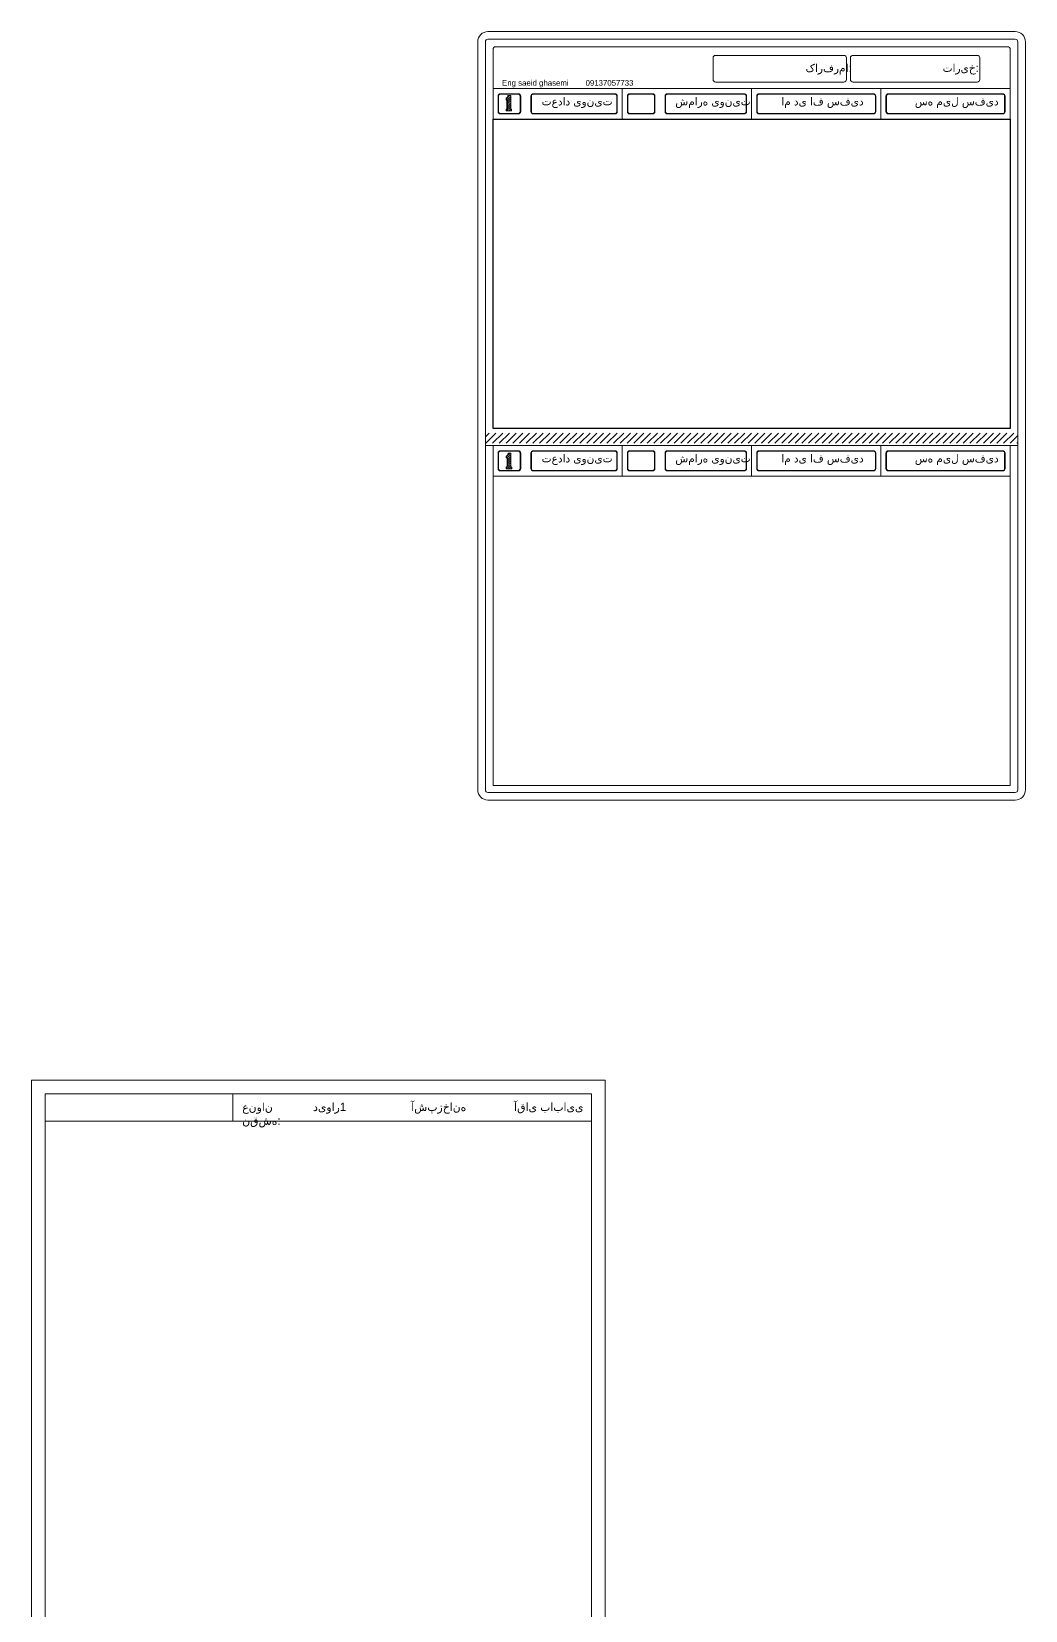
# Model space of a CAD drawing. Header units: inches. Extents: x 352 to 11605, y -941 to 2503.
# Drawn here: x 6180 to 6964, y 1258 to 2503 of the extents above; entities that cross this region are included whole.
import ezdxf

# ---------------------------------------------------------------- set-up
doc = ezdxf.new("R2010")
doc.units = ezdxf.units.IN
doc.header["$MEASUREMENT"] = 0
doc.styles.get("Standard").update_dxf_attribs({"font": 'arial.ttf'})

msp = doc.modelspace()

# ---------------------------------------------------------------- hatches: boundary and pattern name
at = {"lineweight": 20}
h = msp.add_hatch(dxfattribs=at)
h.set_pattern_fill('ANSI31', color=256, scale=9.218651)
h.set_pattern_definition([(45, (5809.2063, 2991.6964), (-0.8148213, 0.8148213), [])])
h.paths.add_polyline_path([(6558.97, 2441.95), (6558.88, 2441.99), (6558.8, 2442.04), (6558.72, 2442.1), (6558.65, 2442.18), (6558.59, 2442.26), (6558.54, 2442.34), (6558.5, 2442.43), (6558.47, 2442.53), (6558.45, 2442.63), (6558.44, 2442.73), (6558.44, 2452.65), (6556.58, 2452.65), (6556.55, 2452.42), (6556.51, 2452.19), (6556.44, 2451.97), (6556.35, 2451.75), (6556.25, 2451.54), (6556.13, 2451.34), (6555.99, 2451.16), (6555.83, 2450.98), (6555.66, 2450.82), (6555.48, 2450.68), (6555.28, 2450.55), (6555.08, 2450.44), (6555.08, 2449.03), (6555.48, 2449.03), (6555.79, 2449.01), (6555.79, 2442.77), (6555.78, 2442.67), (6555.76, 2442.58), (6555.72, 2442.48), (6555.68, 2442.4), (6555.63, 2442.31), (6555.57, 2442.24), (6555.5, 2442.17), (6555.43, 2442.1), (6555.35, 2442.05), (6555.26, 2442), (6555.17, 2441.97), (6555.08, 2441.94), (6555.08, 2440.51), (6559.17, 2440.51), (6559.17, 2441.89), (6559.07, 2441.91)])
h = msp.add_hatch(dxfattribs=at)
h.set_pattern_fill('ANSI31', color=256, scale=30)
h.set_pattern_definition([(45, (4336.2483, 1890.357), (-2.6516504, 2.6516504), [])])
h.paths.add_polyline_path([(6958.47, 2186.45), (6538.47, 2186.45), (6538.47, 2178.45), (6958.47, 2178.45)])
h = msp.add_hatch(dxfattribs=at)
h.set_pattern_fill('ANSI31', color=256, scale=9.218651)
h.set_pattern_definition([(45, (5809.311, 2709.4809), (-0.8148213, 0.8148213), [])])
h.paths.add_polyline_path([(6559.08, 2159.73), (6558.99, 2159.77), (6558.9, 2159.83), (6558.82, 2159.89), (6558.75, 2159.96), (6558.69, 2160.04), (6558.64, 2160.13), (6558.6, 2160.22), (6558.57, 2160.31), (6558.55, 2160.41), (6558.55, 2160.51), (6558.55, 2170.44), (6556.69, 2170.44), (6556.66, 2170.21), (6556.61, 2169.98), (6556.54, 2169.75), (6556.46, 2169.54), (6556.35, 2169.33), (6556.23, 2169.13), (6556.09, 2168.94), (6555.94, 2168.77), (6555.77, 2168.61), (6555.58, 2168.46), (6555.39, 2168.33), (6555.18, 2168.22), (6555.18, 2166.82), (6555.59, 2166.82), (6555.9, 2166.79), (6555.9, 2160.55), (6555.88, 2160.46), (6555.86, 2160.36), (6555.83, 2160.27), (6555.79, 2160.18), (6555.74, 2160.1), (6555.68, 2160.02), (6555.61, 2159.95), (6555.53, 2159.89), (6555.45, 2159.83), (6555.37, 2159.79), (6555.28, 2159.75), (6555.18, 2159.73), (6555.18, 2158.3), (6559.27, 2158.3), (6559.27, 2159.68), (6559.17, 2159.7)])

# ---------------------------------------------------------------- linework, layer by layer
for p, q in [((6544.47, 2190.1), (6544.47, 2489.07)), ((6952.47, 2458.1), (6544.47, 2458.1)), ((6544.47, 2279.11), (6544.47, 2458.1)), ((6564.31, 2454.1), (6550.47, 2454.1)), ((6640.47, 2454.1), (6576.31, 2454.1)), ((6646.47, 2434.1), (6646.47, 2458.1)), ((6670.17, 2454.1), (6652.47, 2454.1)), ((6742.47, 2454.1), (6682.17, 2454.1)), ((6748.47, 2434.1), (6748.47, 2458.1)), ((6748.47, 2458.1), (6748.47, 2438.1)), ((6844.47, 2454.1), (6754.47, 2454.1)), ((6850.47, 2434.1), (6850.47, 2458.1)), ((6946.47, 2454.1), (6856.47, 2454.1)), ((6548.47, 2440.1), (6548.47, 2452.1)), ((6555.08, 2450.44), (6555.08, 2449.03)), ((6555.08, 2440.51), (6559.17, 2440.51)), ((6566.31, 2452.1), (6566.31, 2440.1)), ((6574.31, 2440.1), (6574.31, 2452.1)), ((6642.47, 2440.1), (6642.47, 2452.1)), ((6650.47, 2452.1), (6650.47, 2440.1)), ((6672.17, 2440.1), (6672.17, 2452.1)), ((6680.17, 2440.1), (6680.17, 2452.1)), ((6744.47, 2452.1), (6744.47, 2440.1)), ((6752.47, 2440.1), (6752.47, 2452.1)), ((6846.47, 2452.1), (6846.47, 2440.1)), ((6854.47, 2440.1), (6854.47, 2452.1)), ((6948.47, 2440.1), (6948.47, 2452.1)), ((6544.47, 2434.1), (6952.47, 2434.1)), ((6550.47, 2438.1), (6564.31, 2438.1)), ((6640.47, 2438.1), (6576.31, 2438.1)), ((6652.47, 2438.1), (6670.17, 2438.1)), ((6742.47, 2438.1), (6682.17, 2438.1)), ((6754.47, 2438.1), (6844.47, 2438.1)), ((6856.47, 2438.1), (6946.47, 2438.1)), ((6952.47, 2438.1), (6952.47, 2190.1)), ((6544.47, 2250.1), (6544.47, 2210.1)), ((6738.47, 2190.1), (6544.47, 2190.1)), ((6738.47, 2190.1), (6850.47, 2190.1)), ((6738.47, 2190.1), (6952.47, 2190.1)), ((6538.47, 2176.58), (6958.47, 2176.58)), ((6952.47, 2176.58), (6544.47, 2176.58)), ((6544.47, 1908.58), (6544.47, 2176.58)), ((6548.47, 2158.58), (6548.47, 2170.58)), ((6564.31, 2172.58), (6550.47, 2172.58)), ((6555.18, 2168.22), (6555.18, 2166.82)), ((6566.31, 2170.58), (6566.31, 2158.58)), ((6574.31, 2158.58), (6574.31, 2170.58)), ((6640.47, 2172.58), (6576.31, 2172.58)), ((6642.47, 2158.58), (6642.47, 2170.58)), ((6646.47, 2152.58), (6646.47, 2176.58)), ((6650.47, 2170.58), (6650.47, 2158.58)), ((6670.17, 2172.58), (6652.47, 2172.58)), ((6672.17, 2158.58), (6672.17, 2170.58)), ((6680.17, 2158.58), (6680.17, 2170.58)), ((6742.47, 2172.58), (6682.17, 2172.58)), ((6744.47, 2170.58), (6744.47, 2158.58)), ((6748.47, 2152.58), (6748.47, 2176.58)), ((6748.47, 2176.58), (6748.47, 2156.58)), ((6752.47, 2158.58), (6752.47, 2170.58)), ((6844.47, 2172.58), (6754.47, 2172.58)), ((6846.47, 2170.58), (6846.47, 2158.58)), ((6850.47, 2152.58), (6850.47, 2176.58)), ((6854.47, 2158.58), (6854.47, 2170.58)), ((6946.47, 2172.58), (6856.47, 2172.58)), ((6948.47, 2158.58), (6948.47, 2170.58)), ((6952.47, 2176.58), (6952.47, 1908.58)), ((6550.47, 2156.58), (6564.31, 2156.58)), ((6555.18, 2158.3), (6559.27, 2158.3)), ((6640.47, 2156.58), (6576.31, 2156.58)), ((6652.47, 2156.58), (6670.17, 2156.58)), ((6742.47, 2156.58), (6682.17, 2156.58)), ((6754.47, 2156.58), (6844.47, 2156.58)), ((6856.47, 2156.58), (6946.47, 2156.58)), ((6544.47, 2152.58), (6952.47, 2152.58)), ((6544.47, 1968.58), (6544.47, 1928.58)), ((6738.47, 1908.58), (6544.47, 1908.58)), ((6738.47, 1908.58), (6850.47, 1908.58)), ((6738.47, 1908.58), (6952.47, 1908.58))]:
    msp.add_line(p, q, dxfattribs=at)
for points in [[(6540.47, 1897.07), (6956.47, 1897.07, 0.4142136), (6964.47, 1905.07), (6964.47, 2495.07, 0.4142136), (6956.47, 2503.07), (6540.47, 2503.07, 0.4142136), (6532.47, 2495.07), (6532.47, 1905.07, 0.4142136)], [(6540.47, 1903.07), (6956.47, 1903.07, 0.4142136), (6958.47, 1905.07), (6958.47, 2495.07, 0.4142136), (6956.47, 2497.07), (6540.47, 2497.07, 0.4142136), (6538.47, 2495.07), (6538.47, 1905.07, 0.4142136)], [(6823.32, 2482.31, 0.4142136), (6821.32, 2484.31), (6720.07, 2484.31, 0.4142136), (6718.07, 2482.31), (6718.07, 2465.28, 0.4142136), (6720.07, 2463.28), (6821.32, 2463.28, 0.4142136), (6823.32, 2465.28)], [(6828.45, 2463.28), (6926.45, 2463.28, 0.4142136), (6928.45, 2465.28), (6928.45, 2482.31, 0.4142136), (6926.45, 2484.31), (6828.45, 2484.31, 0.4142136), (6826.45, 2482.31), (6826.45, 2465.28, 0.4142136)], [(6928.45, 2482.31, 0.4142136), (6926.45, 2484.31), (6828.45, 2484.31, 0.4142136), (6826.45, 2482.31), (6826.45, 2465.28, 0.4142136), (6828.45, 2463.28), (6926.45, 2463.28, 0.4142136), (6928.45, 2465.28)], [(6566.31, 2452.1, 0.4142136), (6564.31, 2454.1), (6550.47, 2454.1, 0.4142136), (6548.47, 2452.1), (6548.47, 2440.1, 0.4142136), (6550.47, 2438.1), (6564.31, 2438.1, 0.4142136), (6566.31, 2440.1)], [(6565.91, 2452.1, 0.4142136), (6564.31, 2453.7), (6550.47, 2453.7, 0.4142136), (6548.87, 2452.1), (6548.87, 2440.1, 0.4142136), (6550.47, 2438.5), (6564.31, 2438.5, 0.4142136), (6565.91, 2440.1)], [(6642.47, 2452.1, 0.4142136), (6640.47, 2454.1), (6576.31, 2454.1, 0.4142136), (6574.31, 2452.1), (6574.31, 2440.1, 0.4142136), (6576.31, 2438.1), (6640.47, 2438.1, 0.4142136), (6642.47, 2440.1)], [(6642.07, 2452.1, 0.4142136), (6640.47, 2453.7), (6576.31, 2453.7, 0.4142136), (6574.71, 2452.1), (6574.71, 2440.1, 0.4142136), (6576.31, 2438.5), (6640.47, 2438.5, 0.4142136), (6642.07, 2440.1)], [(6672.17, 2452.1, 0.4142136), (6670.17, 2454.1), (6652.47, 2454.1, 0.4142136), (6650.47, 2452.1), (6650.47, 2440.1, 0.4142136), (6652.47, 2438.1), (6670.17, 2438.1, 0.4142136), (6672.17, 2440.1)], [(6671.77, 2452.1, 0.4142136), (6670.17, 2453.7), (6652.47, 2453.7, 0.4142136), (6650.87, 2452.1), (6650.87, 2440.1, 0.4142136), (6652.47, 2438.5), (6670.17, 2438.5, 0.4142136), (6671.77, 2440.1)], [(6744.47, 2452.1, 0.4142136), (6742.47, 2454.1), (6682.17, 2454.1, 0.4142136), (6680.17, 2452.1), (6680.17, 2440.1, 0.4142136), (6682.17, 2438.1), (6742.47, 2438.1, 0.4142136), (6744.47, 2440.1)], [(6744.07, 2452.1, 0.4142136), (6742.47, 2453.7), (6682.17, 2453.7, 0.4142136), (6680.57, 2452.1), (6680.57, 2440.1, 0.4142136), (6682.17, 2438.5), (6742.47, 2438.5, 0.4142136), (6744.07, 2440.1)], [(6846.07, 2452.1, 0.4142136), (6844.47, 2453.7), (6754.47, 2453.7, 0.4142136), (6752.87, 2452.1), (6752.87, 2440.1, 0.4142136), (6754.47, 2438.5), (6844.47, 2438.5, 0.4142136), (6846.07, 2440.1)], [(6948.47, 2452.1, 0.4142136), (6946.47, 2454.1), (6856.47, 2454.1, 0.4142136), (6854.47, 2452.1), (6854.47, 2440.1, 0.4142136), (6856.47, 2438.1), (6946.47, 2438.1, 0.4142136), (6948.47, 2440.1)], [(6948.07, 2452.1, 0.4142136), (6946.47, 2453.7), (6856.47, 2453.7, 0.4142136), (6854.87, 2452.1), (6854.87, 2440.1, 0.4142136), (6856.47, 2438.5), (6946.47, 2438.5, 0.4142136), (6948.07, 2440.1)], [(6566.31, 2170.58, 0.4142136), (6564.31, 2172.58), (6550.47, 2172.58, 0.4142136), (6548.47, 2170.58), (6548.47, 2158.58, 0.4142136), (6550.47, 2156.58), (6564.31, 2156.58, 0.4142136), (6566.31, 2158.58)], [(6565.91, 2170.58, 0.4142136), (6564.31, 2172.18), (6550.47, 2172.18, 0.4142136), (6548.87, 2170.58), (6548.87, 2158.58, 0.4142136), (6550.47, 2156.98), (6564.31, 2156.98, 0.4142136), (6565.91, 2158.58)], [(6642.47, 2170.58, 0.4142136), (6640.47, 2172.58), (6576.31, 2172.58, 0.4142136), (6574.31, 2170.58), (6574.31, 2158.58, 0.4142136), (6576.31, 2156.58), (6640.47, 2156.58, 0.4142136), (6642.47, 2158.58)], [(6642.07, 2170.58, 0.4142136), (6640.47, 2172.18), (6576.31, 2172.18, 0.4142136), (6574.71, 2170.58), (6574.71, 2158.58, 0.4142136), (6576.31, 2156.98), (6640.47, 2156.98, 0.4142136), (6642.07, 2158.58)], [(6672.17, 2170.58, 0.4142136), (6670.17, 2172.58), (6652.47, 2172.58, 0.4142136), (6650.47, 2170.58), (6650.47, 2158.58, 0.4142136), (6652.47, 2156.58), (6670.17, 2156.58, 0.4142136), (6672.17, 2158.58)], [(6671.77, 2170.58, 0.4142136), (6670.17, 2172.18), (6652.47, 2172.18, 0.4142136), (6650.87, 2170.58), (6650.87, 2158.58, 0.4142136), (6652.47, 2156.98), (6670.17, 2156.98, 0.4142136), (6671.77, 2158.58)], [(6744.47, 2170.58, 0.4142136), (6742.47, 2172.58), (6682.17, 2172.58, 0.4142136), (6680.17, 2170.58), (6680.17, 2158.58, 0.4142136), (6682.17, 2156.58), (6742.47, 2156.58, 0.4142136), (6744.47, 2158.58)], [(6744.07, 2170.58, 0.4142136), (6742.47, 2172.18), (6682.17, 2172.18, 0.4142136), (6680.57, 2170.58), (6680.57, 2158.58, 0.4142136), (6682.17, 2156.98), (6742.47, 2156.98, 0.4142136), (6744.07, 2158.58)], [(6846.07, 2170.58, 0.4142136), (6844.47, 2172.18), (6754.47, 2172.18, 0.4142136), (6752.87, 2170.58), (6752.87, 2158.58, 0.4142136), (6754.47, 2156.98), (6844.47, 2156.98, 0.4142136), (6846.07, 2158.58)], [(6948.47, 2170.58, 0.4142136), (6946.47, 2172.58), (6856.47, 2172.58, 0.4142136), (6854.47, 2170.58), (6854.47, 2158.58, 0.4142136), (6856.47, 2156.58), (6946.47, 2156.58, 0.4142136), (6948.47, 2158.58)], [(6948.07, 2170.58, 0.4142136), (6946.47, 2172.18), (6856.47, 2172.18, 0.4142136), (6854.87, 2170.58), (6854.87, 2158.58, 0.4142136), (6856.47, 2156.98), (6946.47, 2156.98, 0.4142136), (6948.07, 2158.58)]]:
    msp.add_lwpolyline(points, format="xyb", close=True, dxfattribs=at)
for points in [[(6952.47, 2291.04), (6952.47, 2489.07, 0.4142136), (6950.47, 2491.07), (6546.47, 2491.07, 0.4142136), (6544.47, 2489.07), (6544.47, 2291.04)], [(6823.32, 2482.31, 0.4142136), (6821.32, 2484.31), (6720.07, 2484.31, 0.4142136), (6718.07, 2482.31), (6718.07, 2465.28, 0.4142136), (6720.07, 2463.28), (6821.32, 2463.28, 0.4142136), (6823.32, 2465.28), (6823.32, 2482.31)]]:
    msp.add_lwpolyline(points, format="xyb", dxfattribs=at)
for points in [[(6554.76, 2440.45), (6559.17, 2440.45), (6559.17, 2440.51), (6559.17, 2441.89), (6559.07, 2441.91), (6558.97, 2441.95), (6558.88, 2441.99), (6558.8, 2442.04), (6558.72, 2442.1), (6558.65, 2442.18), (6558.59, 2442.26), (6558.54, 2442.34), (6558.5, 2442.43), (6558.47, 2442.53), (6558.45, 2442.63), (6558.44, 2442.73), (6558.44, 2452.65), (6558.44, 2452.71), (6556.28, 2452.71), (6556.25, 2452.48), (6556.21, 2452.25), (6556.14, 2452.02), (6556.05, 2451.8), (6555.94, 2451.59), (6555.82, 2451.39), (6555.68, 2451.2), (6555.52, 2451.02), (6555.35, 2450.86), (6555.17, 2450.72), (6554.97, 2450.59), (6554.76, 2450.47), (6554.76, 2449.03), (6555.08, 2449.03), (6555.48, 2449.03), (6555.48, 2442.73), (6555.47, 2442.63), (6555.45, 2442.54), (6555.42, 2442.44), (6555.37, 2442.35), (6555.32, 2442.27), (6555.26, 2442.19), (6555.19, 2442.12), (6555.12, 2442.06), (6555.04, 2442), (6554.95, 2441.96), (6554.86, 2441.92), (6554.76, 2441.89), (6554.76, 2440.45), (6555.08, 2440.51), (6555.08, 2441.94), (6555.17, 2441.97), (6555.26, 2442), (6555.35, 2442.05), (6555.43, 2442.1), (6555.5, 2442.17), (6555.57, 2442.24), (6555.63, 2442.31), (6555.68, 2442.4), (6555.72, 2442.48), (6555.76, 2442.58), (6555.78, 2442.67), (6555.79, 2442.77), (6555.79, 2449.01), (6555.48, 2449.03)], [(6556.28, 2452.71), (6556.58, 2452.65), (6558.44, 2452.65)], [(6554.76, 2450.47), (6555.08, 2450.44), (6555.28, 2450.55), (6555.48, 2450.68), (6555.66, 2450.82), (6555.83, 2450.98), (6555.99, 2451.16), (6556.13, 2451.34), (6556.25, 2451.54), (6556.35, 2451.75), (6556.44, 2451.97), (6556.51, 2452.19), (6556.55, 2452.42), (6556.58, 2452.65)], [(6554.87, 2158.24), (6559.27, 2158.24), (6559.27, 2158.3), (6559.27, 2159.68), (6559.17, 2159.7), (6559.08, 2159.73), (6558.99, 2159.77), (6558.9, 2159.83), (6558.82, 2159.89), (6558.75, 2159.96), (6558.69, 2160.04), (6558.64, 2160.13), (6558.6, 2160.22), (6558.57, 2160.31), (6558.55, 2160.41), (6558.55, 2160.51), (6558.55, 2170.44), (6558.55, 2170.5), (6556.39, 2170.5), (6556.36, 2170.26), (6556.31, 2170.03), (6556.24, 2169.81), (6556.15, 2169.59), (6556.05, 2169.38), (6555.93, 2169.17), (6555.78, 2168.99), (6555.63, 2168.81), (6555.46, 2168.65), (6555.27, 2168.5), (6555.08, 2168.37), (6554.87, 2168.26), (6554.87, 2166.82), (6555.18, 2166.82), (6555.59, 2166.82), (6555.59, 2160.51), (6555.58, 2160.42), (6555.55, 2160.32), (6555.52, 2160.23), (6555.48, 2160.14), (6555.43, 2160.06), (6555.37, 2159.98), (6555.3, 2159.91), (6555.22, 2159.84), (6555.14, 2159.79), (6555.05, 2159.74), (6554.96, 2159.71), (6554.87, 2159.68), (6554.87, 2158.24), (6555.18, 2158.3), (6555.18, 2159.73), (6555.28, 2159.75), (6555.37, 2159.79), (6555.45, 2159.83), (6555.53, 2159.89), (6555.61, 2159.95), (6555.68, 2160.02), (6555.74, 2160.1), (6555.79, 2160.18), (6555.83, 2160.27), (6555.86, 2160.36), (6555.88, 2160.46), (6555.9, 2160.55), (6555.9, 2166.79), (6555.59, 2166.82)], [(6554.87, 2168.26), (6555.18, 2168.22), (6555.39, 2168.33), (6555.58, 2168.46), (6555.77, 2168.61), (6555.94, 2168.77), (6556.09, 2168.94), (6556.23, 2169.13), (6556.35, 2169.33), (6556.46, 2169.54), (6556.54, 2169.75), (6556.61, 2169.98), (6556.66, 2170.21), (6556.69, 2170.44)], [(6556.39, 2170.5), (6556.69, 2170.44), (6558.55, 2170.44)]]:
    msp.add_lwpolyline(points, dxfattribs=at)
msp.add_lwpolyline([(6544.47, 2434.1), (6952.47, 2434.1), (6952.47, 2190.1), (6544.47, 2190.1)], close=True)
for points in [[(6180.47, 1676.16), (6180.47, 1036.14), (6633.01, 1036.14), (6633.01, 1676.16)], [(6191.25, 1665.38), (6191.25, 1057.22), (6622.24, 1057.22), (6622.24, 1665.38)], [(6339.24, 1665.38), (6191.25, 1665.38), (6191.25, 1643.84), (6339.24, 1643.84)], [(6339.24, 1643.84), (6622.24, 1643.84), (6622.24, 1665.38), (6339.24, 1665.38)]]:
    msp.add_lwpolyline(points, close=True, dxfattribs=at)
for centre, start, end in [((6550.47, 2452.1), 90, 180), ((6564.31, 2452.1), 0, 90), ((6576.31, 2452.1), 90, 180), ((6640.47, 2452.1), 0, 90), ((6652.47, 2452.1), 90, 180), ((6670.17, 2452.1), 0, 90), ((6682.17, 2452.1), 90, 180), ((6742.47, 2452.1), 0, 90), ((6754.47, 2452.1), 90, 180), ((6844.47, 2452.1), 0, 90), ((6856.47, 2452.1), 90, 180), ((6946.47, 2452.1), 0, 90), ((6550.47, 2440.1), 180, 270), ((6564.31, 2440.1), 270, 0), ((6576.31, 2440.1), 180, 270), ((6640.47, 2440.1), 270, 0), ((6652.47, 2440.1), 180, 270), ((6670.17, 2440.1), 270, 0), ((6682.17, 2440.1), 180, 270), ((6742.47, 2440.1), 270, 0), ((6754.47, 2440.1), 180, 270), ((6844.47, 2440.1), 270, 0), ((6856.47, 2440.1), 180, 270), ((6946.47, 2440.1), 270, 0), ((6550.47, 2170.58), 90, 180), ((6564.31, 2170.58), 0, 90), ((6576.31, 2170.58), 90, 180), ((6640.47, 2170.58), 0, 90), ((6652.47, 2170.58), 90, 180), ((6670.17, 2170.58), 0, 90), ((6682.17, 2170.58), 90, 180), ((6742.47, 2170.58), 0, 90), ((6754.47, 2170.58), 90, 180), ((6844.47, 2170.58), 0, 90), ((6856.47, 2170.58), 90, 180), ((6946.47, 2170.58), 0, 90), ((6550.47, 2158.58), 180, 270), ((6564.31, 2158.58), 270, 0), ((6576.31, 2158.58), 180, 270), ((6640.47, 2158.58), 270, 0), ((6652.47, 2158.58), 180, 270), ((6670.17, 2158.58), 270, 0), ((6682.17, 2158.58), 180, 270), ((6742.47, 2158.58), 270, 0), ((6754.47, 2158.58), 180, 270), ((6844.47, 2158.58), 270, 0), ((6856.47, 2158.58), 180, 270), ((6946.47, 2158.58), 270, 0)]:
    msp.add_arc(centre, 2, start, end, dxfattribs=at)

# ---------------------------------------------------------------- texts
at = {"lineweight": 20, "attachment_point": 1}
for s, width, gutter_width, insert, char_height in [('{\\fArial|b0|i0|c178|p34;کارفرما:}', 0.2338, 164.79, (6791.01, 2477.61), 6.3113), ('تاریخ:', 0.2338, 164.79, (6899.14, 2477.61), 6.311), ('{\\fArial|b0|i0|c178|p34;Eng saeid ghasemi}', 79.2452, 164.79, (6551.64, 2464.8), 4.4179), ('{\\fArial|b0|i0|c178|p34;09137057733 }', 65.4498, 164.79, (6617.47, 2464.8), 4.4179), ('{\\fArial|b0|i0|c178|p34;تعداد یونیت}', 65.4498, 164.79, (6582.84, 2451.21), 6.3113), ('{\\fArial|b0|i0|c178|p34;شماره یونیت}', 65.4498, 164.79, (6688.27, 2451.21), 6.3113), ('{\\fArial|b0|i0|c178|p34;ام دی اف سفید}', 65.4498, 164.79, (6771.88, 2451.21), 6.3113), ('{\\fArial|b0|i0|c178|p34;سه میل سفید}', 65.4498, 164.79, (6877.21, 2451.21), 6.3113), ('{\\fArial|b0|i0|c178|p34;تعداد یونیت}', 65.4498, 164.79, (6582.84, 2169.7), 6.3113), ('{\\fArial|b0|i0|c178|p34;شماره یونیت}', 65.4498, 164.79, (6688.27, 2169.7), 6.3113), ('{\\fArial|b0|i0|c178|p34;ام دی اف سفید}', 65.4498, 164.79, (6771.88, 2169.7), 6.3113), ('{\\fArial|b0|i0|c178|p34;سه میل سفید}', 65.4498, 164.79, (6877.21, 2169.7), 6.3113), ('{\\fArial|b0|i0|c178|p34;عنوان نقشه}:', 47.9592, 293.05, (6346.65, 1658.26), 6.4648), ('{\\fArial|b0|i0|c178|p34;دیوار1}', 56.0359, 293.05, (6402.55, 1658.35), 6.4648), ('{\\fArial|b0|i0|c178|p34;آشپزخانه}', 56.0359, 293.05, (6479.91, 1658.35), 6.4648), ('آقای بابایی', 56.0359, 293.05, (6561.14, 1658.35), 6.4648)]:
    msp.add_mtext_dynamic_manual_height_columns(s, width=width, gutter_width=gutter_width, heights=[0], dxfattribs=dict(at, insert=insert, char_height=char_height))

doc.saveas('drawing.dxf')
